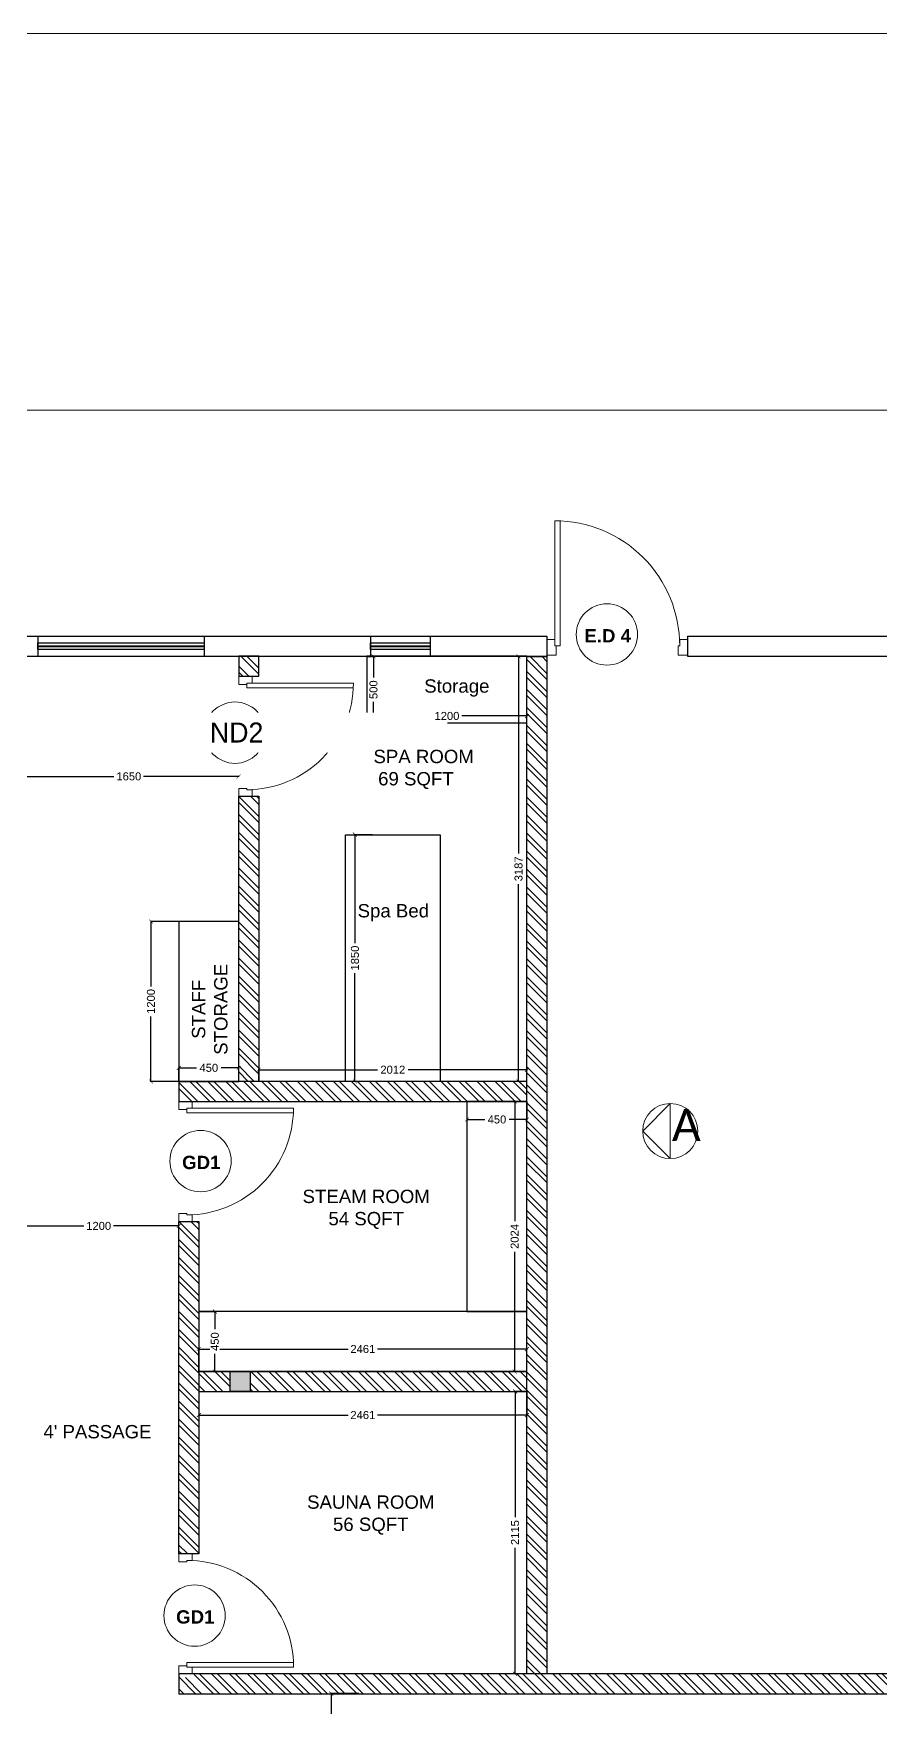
# Model space of a CAD drawing. Header units: millimetres. Extents: x 1464389 to 1998638, y -29162 to 256806.
# Drawn here: x 1622899 to 1629252, y 210429 to 222978 of the extents above; entities that cross this region are included whole.
import ezdxf

# ---------------------------------------------------------------- set-up
doc = ezdxf.new("R2010")
doc.units = ezdxf.units.MM
doc.header["$LTSCALE"] = 15
doc.header["$PDMODE"] = 35
doc.linetypes.add('CONTINOUS', pattern=[0])
doc.layers.get('0').update_dxf_attribs({"lineweight": 5})
for name, color, linetype in [('A-TEXT', 4, 'Continuous'), ('A-WNDW', 4, 'Continuous'), ('GFC Columns', 6, 'Continuous'), ('GFC Walls', 14, 'Continuous'), ('NEW WALL', 5, 'Continuous'), ('Text', 250, 'Continuous'), ('Tile', 251, 'Continuous')]:
    doc.layers.add(name, color=color, linetype=linetype)
for name, color, linetype, lineweight in [('A-Walls', 1, 'Continuous', 30), ('dimension', 1, 'Continuous', 25), ('DOOR', 124, 'Continuous', 9), ('floor raising', 210, 'Continuous', 9), ('Hatch', 252, 'Continuous', 15), ('I-ANNO-SYMB', 6, 'Continuous', 20), ('ledge wall line', 252, 'Continuous', 13), ('wall', 50, 'Continuous', 30)]:
    doc.layers.add(name, color=color, linetype=linetype, lineweight=lineweight)
doc.layers.add('Furnitures', color=7, linetype='Continuous', lineweight=25, true_color=0x753b00)
doc.styles.add('ARIAL', font='arial.ttf')
doc.styles.add('ELEVATION', font='calibri.ttf', dxfattribs={"height": 0.2})
doc.dimstyles.new('SC-25', dxfattribs={"dimtxt": 60, "dimasz": 30, "dimexe": 0, "dimexo": 0, "dimgap": 25, "dimtad": 0, "dimdec": 0, "dimzin": 0, "dimdsep": 46, "dimtxsty": 'ARIAL', "dimblk": 'ARCHTICK', "dimcen": 0.09, "dimdle": 3, "dimclrd": 251, "dimclre": 251, "dimclrt": 1, "dimadec": 0, "dimazin": 0, "dimtfac": 1, "dimtdec": 0, "dimtofl": 0, "dimtmove": 0, "dimatfit": 2, "dimfxl": 100, "dimtolj": 1, "dimtzin": 0, "dimarcsym": 0})
pattern_1 = [(135, (-895972.51, -693955.74), (-67.351921, -67.351921), []), (135, (-895972.51, -693910.84), (-67.351921, -67.351921), [])]

# ---------------------------------------------------------------- blocks, each defined once
blk = doc.blocks.new('_ArchTick')
at = {"color": 0, "linetype": 'ByBlock', "const_width": 0.15}
blk.add_lwpolyline([(-0.5, -0.5), (0.5, 0.5)], dxfattribs=at)
blk = doc.blocks.new('*D1889')
at = {"layer": 'Defpoints', "color": 0, "transparency": 16777216}
for p in [(1626600, 213116), (1624139, 212947), (1626600, 212947)]:
    blk.add_point(p, dxfattribs=at)
at = {"layer": 'Tile', "color": 251, "lineweight": -2, "transparency": 16777216}
for p, q in [((1624136, 213116), (1625260, 213116)), ((1624139, 212947), (1624139, 213116)), ((1626603, 213116), (1625479, 213116)), ((1626600, 212947), (1626600, 213116))]:
    blk.add_line(p, q, dxfattribs=at)
at = {"layer": 'Tile', "color": 251, "lineweight": -2, "transparency": 16777216, "xscale": 30, "yscale": 30, "zscale": 30, "rotation": 180}
blk.add_blockref('_ArchTick', (1624139, 213116), dxfattribs=at)
at = {"layer": 'Tile', "color": 251, "lineweight": -2, "transparency": 16777216, "xscale": 30, "yscale": 30, "zscale": 30}
blk.add_blockref('_ArchTick', (1626600, 213116), dxfattribs=at)
at = {"layer": 'Tile', "color": 1, "transparency": 16777216, "insert": (1625369, 213116), "char_height": 60, "attachment_point": 5, "style": 'ARIAL'}
blk.add_mtext('\\A1;2461', dxfattribs=at)
blk = doc.blocks.new('*D1890')
at = {"layer": 'Defpoints', "color": 0, "transparency": 16777216}
for p in [(1626600, 214972), (1626508, 212948), (1626600, 212948)]:
    blk.add_point(p, dxfattribs=at)
at = {"layer": 'Tile', "color": 251, "lineweight": -2, "transparency": 16777216}
for p, q in [((1626508, 214975), (1626508, 214075)), ((1626600, 214972), (1626508, 214972)), ((1626508, 212945), (1626508, 213845)), ((1626600, 212948), (1626508, 212948))]:
    blk.add_line(p, q, dxfattribs=at)
at = {"layer": 'Tile', "color": 251, "lineweight": -2, "transparency": 16777216, "xscale": 30, "yscale": 30, "zscale": 30}
for p, rotation in [((1626508, 214972), 90), ((1626508, 212948), 270)]:
    blk.add_blockref('_ArchTick', p, dxfattribs=dict(at, rotation=rotation))
at = {"layer": 'Tile', "color": 1, "transparency": 16777216, "insert": (1626508, 213960), "char_height": 60, "attachment_point": 5, "rotation": 90, "style": 'ARIAL'}
blk.add_mtext('\\A1;2024', dxfattribs=at)
blk = doc.blocks.new('terrace site dwg')
at = {"layer": 'Hatch'}
h = blk.add_hatch(color=256, dxfattribs=at)
h.dxf.hatch_style = 1
h.paths.add_polyline_path([(2564956, 867086), (2564806, 867086), (2564806, 866936), (2564956, 866936)])
h.paths.add_polyline_path([(2563234, 867086), (2563140, 867086), (2563140, 866936), (2563234, 866936)])
h.paths.add_polyline_path([(2563140, 867086), (2563085, 867086), (2563085, 866936), (2563140, 866936)])
h.paths.add_polyline_path([(2563235, 861453), (2563085, 861453), (2563085, 861303), (2563235, 861303)])
h.paths.add_polyline_path([(2564956, 861453), (2564806, 861453), (2564806, 861303), (2564956, 861303)])
h.paths.add_polyline_path([(2563235, 858838), (2563140, 858838), (2563140, 858868), (2563085, 858868), (2563085, 858718), (2563235, 858718)])
h.paths.add_polyline_path([(2563235, 858868), (2563140, 858868), (2563140, 858838), (2563235, 858838)], flags=17)
h.paths.add_polyline_path([(2564956, 858113), (2564806, 858113), (2564806, 857963), (2564956, 857963)])
h.paths.add_polyline_path([(2569129, 858113), (2568979, 858113), (2568979, 858018), (2569129, 858018)])
h.paths.add_polyline_path([(2569129, 858018), (2568979, 858018), (2568979, 857963), (2569129, 857963)])
h.paths.add_polyline_path([(2569734, 858168), (2569599, 858168), (2569599, 858018), (2569734, 858018)])
h.paths.add_polyline_path([(2582059, 861483), (2581879, 861483), (2581879, 861333), (2582059, 861333)])
h.paths.add_polyline_path([(2582029, 867086), (2581909, 867086), (2581909, 866936), (2582029, 866936)])
h.paths.add_polyline_path([(2581909, 867086), (2581879, 867086), (2581879, 866936), (2581909, 866936)])
h.paths.add_polyline_path([(2582029, 869698), (2581879, 869698), (2581879, 869548), (2582029, 869548)])
h.paths.add_polyline_path([(2574345, 867086), (2574195, 867086), (2574195, 866936), (2574345, 866936)])
h.paths.add_polyline_path([(2578938, 867086), (2578788, 867086), (2578788, 866936), (2578938, 866936)])
h.paths.add_polyline_path([(2574963, 872568), (2574813, 872568), (2574813, 872448), (2574963, 872448)])
h.paths.add_polyline_path([(2578898, 872568), (2578748, 872568), (2578748, 872418), (2578898, 872418)])
h.paths.add_polyline_path([(2569140, 867086), (2568990, 867086), (2568990, 866936), (2569140, 866936)])
h.paths.add_polyline_path([(2563235, 872568), (2563085, 872568), (2563085, 872418), (2563138, 872418), (2563138, 872448), (2563235, 872448)])
h.paths.add_polyline_path([(2565125, 872568), (2564975, 872568), (2564975, 872448), (2565125, 872448)])
h.paths.add_polyline_path([(2565125, 872448), (2564975, 872448), (2564975, 872418), (2565125, 872418)])
h.paths.add_polyline_path([(2563235, 872448), (2563138, 872448), (2563138, 872418), (2563235, 872418)], flags=17)
at = {"color": 1}
blk.add_line((2570041, 872523), (2570490, 872523), dxfattribs=at)
at = {"layer": 'A-WNDW', "ltscale": 0.5}
for p, q in [((2567547, 872598), (2567547, 872448)), ((2568794, 872598), (2568794, 872448)), ((2570041, 872598), (2570041, 872448)), ((2570490, 872598), (2570490, 872448)), ((2567547, 872523), (2568794, 872523)), ((2570041, 872523), (2570490, 872523))]:
    blk.add_line(p, q, dxfattribs=at)
at = {"layer": 'A-WNDW', "ltscale": 0.5, "const_width": 14.1}
for points in [[(2567547, 872523), (2568517, 872523)], [(2567547, 872523), (2568794, 872523)], [(2570041, 872523), (2570490, 872523)], [(2570041, 872523), (2570490, 872523)]]:
    blk.add_lwpolyline(points, dxfattribs=at)
at = {"layer": 'A-WNDW', "ltscale": 0.5}
for points in [[(2567547, 872548), (2568794, 872548), (2568794, 872498), (2567547, 872498)], [(2567547, 872548), (2568794, 872548), (2568794, 872498), (2567547, 872498)], [(2570041, 872548), (2570490, 872548), (2570490, 872498), (2570041, 872498)], [(2570041, 872548), (2570490, 872548), (2570490, 872498), (2570041, 872498)]]:
    blk.add_lwpolyline(points, close=True, dxfattribs=at)
at = {"layer": 'GFC Columns'}
blk.add_lwpolyline([(2568990, 867086), (2569140, 867086), (2569140, 866936), (2568990, 866936), (2568990, 867086)], dxfattribs=at)
at = {"layer": 'GFC Walls'}
for p, q in [((2562990, 872598), (2571365, 872598)), ((2572419, 872598), (2578928, 872598)), ((2563235, 872448), (2571365, 872448)), ((2572419, 872448), (2578748, 872448))]:
    blk.add_line(p, q, dxfattribs=at)
at = {"layer": 'GFC Walls', "ltscale": 0.5}
for p, q in [((2571365, 872598), (2571365, 872448)), ((2572419, 872598), (2572419, 872448))]:
    blk.add_line(p, q, dxfattribs=at)
blk = doc.blocks.new('*D1891')
at = {"layer": 'Defpoints', "color": 0, "transparency": 16777216}
for p in [(1625310, 216972), (1625441, 216972), (1625441, 215122)]:
    blk.add_point(p, dxfattribs=at)
at = {"layer": 'dimension', "color": 251, "lineweight": -2, "transparency": 16777216}
for p, q in [((1625310, 216975), (1625310, 216159)), ((1625441, 216972), (1625310, 216972)), ((1625310, 215119), (1625310, 215935)), ((1625441, 215122), (1625310, 215122))]:
    blk.add_line(p, q, dxfattribs=at)
at = {"layer": 'dimension', "color": 251, "lineweight": -2, "transparency": 16777216, "xscale": 30, "yscale": 30, "zscale": 30}
for p, rotation in [((1625310, 216972), 90), ((1625310, 215122), 270)]:
    blk.add_blockref('_ArchTick', p, dxfattribs=dict(at, rotation=rotation))
at = {"layer": 'dimension', "color": 1, "transparency": 16777216, "insert": (1625310, 216047), "char_height": 60, "attachment_point": 5, "rotation": 90, "style": 'ARIAL', "bg_fill": 3, "box_fill_scale": 1.1, "bg_fill_color": 256, "bg_fill_true_color": 13158600, "bg_fill_transparency": 0}
blk.add_mtext('\\A1;1850', dxfattribs=at)
blk = doc.blocks.new('*D1892')
at = {"layer": 'Defpoints', "color": 0, "transparency": 16777216}
for p in [(1626600, 212798), (1626511, 210682), (1626600, 210682)]:
    blk.add_point(p, dxfattribs=at)
at = {"layer": 'dimension', "color": 251, "lineweight": -2, "transparency": 16777216}
for p, q in [((1626511, 212801), (1626511, 211855)), ((1626600, 212798), (1626511, 212798)), ((1626511, 210679), (1626511, 211625)), ((1626600, 210682), (1626511, 210682))]:
    blk.add_line(p, q, dxfattribs=at)
at = {"layer": 'dimension', "color": 251, "lineweight": -2, "transparency": 16777216, "xscale": 30, "yscale": 30, "zscale": 30}
for p, rotation in [((1626511, 212798), 90), ((1626511, 210682), 270)]:
    blk.add_blockref('_ArchTick', p, dxfattribs=dict(at, rotation=rotation))
at = {"layer": 'dimension', "color": 1, "transparency": 16777216, "insert": (1626511, 211740), "char_height": 60, "attachment_point": 5, "rotation": 90, "style": 'ARIAL', "bg_fill": 3, "box_fill_scale": 1.1, "bg_fill_color": 256, "bg_fill_true_color": 13158600, "bg_fill_transparency": 0}
blk.add_mtext('\\A1;2115', dxfattribs=at)
blk = doc.blocks.new('*D1893')
at = {"layer": 'Defpoints', "color": 0, "transparency": 16777216}
for p in [(1624139, 212797), (1626600, 212798), (1626600, 212621)]:
    blk.add_point(p, dxfattribs=at)
at = {"layer": 'dimension', "color": 251, "lineweight": -2, "transparency": 16777216}
for p, q in [((1624139, 212797), (1624139, 212621)), ((1626600, 212798), (1626600, 212621)), ((1624136, 212621), (1625260, 212621)), ((1626603, 212621), (1625479, 212621))]:
    blk.add_line(p, q, dxfattribs=at)
at = {"layer": 'dimension', "color": 251, "lineweight": -2, "transparency": 16777216, "xscale": 30, "yscale": 30, "zscale": 30, "rotation": 180}
blk.add_blockref('_ArchTick', (1624139, 212621), dxfattribs=at)
at = {"layer": 'dimension', "color": 251, "lineweight": -2, "transparency": 16777216, "xscale": 30, "yscale": 30, "zscale": 30}
blk.add_blockref('_ArchTick', (1626600, 212621), dxfattribs=at)
at = {"layer": 'dimension', "color": 1, "transparency": 16777216, "insert": (1625369, 212621), "char_height": 60, "attachment_point": 5, "style": 'ARIAL', "bg_fill": 3, "box_fill_scale": 1.1, "bg_fill_color": 256, "bg_fill_true_color": 13158600, "bg_fill_transparency": 0}
blk.add_mtext('\\A1;2461', dxfattribs=at)
blk = doc.blocks.new('*D1894')
at = {"layer": 'Defpoints', "color": 0, "transparency": 16777216}
for p in [(1624588, 215122), (1626600, 215210), (1626600, 215122)]:
    blk.add_point(p, dxfattribs=at)
at = {"layer": 'dimension', "color": 251, "lineweight": -2, "transparency": 16777216}
for p, q in [((1624585, 215210), (1625479, 215210)), ((1624588, 215122), (1624588, 215210)), ((1626603, 215210), (1625709, 215210)), ((1626600, 215122), (1626600, 215210))]:
    blk.add_line(p, q, dxfattribs=at)
at = {"layer": 'dimension', "color": 251, "lineweight": -2, "transparency": 16777216, "xscale": 30, "yscale": 30, "zscale": 30, "rotation": 180}
blk.add_blockref('_ArchTick', (1624588, 215210), dxfattribs=at)
at = {"layer": 'dimension', "color": 251, "lineweight": -2, "transparency": 16777216, "xscale": 30, "yscale": 30, "zscale": 30}
blk.add_blockref('_ArchTick', (1626600, 215210), dxfattribs=at)
at = {"layer": 'dimension', "color": 1, "transparency": 16777216, "insert": (1625594, 215210), "char_height": 60, "attachment_point": 5, "style": 'ARIAL', "bg_fill": 3, "box_fill_scale": 1.1, "bg_fill_color": 256, "bg_fill_true_color": 13158600, "bg_fill_transparency": 0}
blk.add_mtext('\\A1;2012', dxfattribs=at)
blk = doc.blocks.new('*D2451')
at = {"layer": 'Defpoints', "color": 0, "transparency": 16777216}
for p in [(1626600, 218309), (1626537, 215122), (1626600, 215122)]:
    blk.add_point(p, dxfattribs=at)
at = {"layer": 'dimension', "color": 251, "lineweight": -2, "transparency": 16777216}
for p, q in [((1626537, 218312), (1626537, 216830)), ((1626600, 218309), (1626537, 218309)), ((1626537, 215119), (1626537, 216601)), ((1626600, 215122), (1626537, 215122))]:
    blk.add_line(p, q, dxfattribs=at)
at = {"layer": 'dimension', "color": 251, "lineweight": -2, "transparency": 16777216, "xscale": 30, "yscale": 30, "zscale": 30}
for p, rotation in [((1626537, 218309), 90), ((1626537, 215122), 270)]:
    blk.add_blockref('_ArchTick', p, dxfattribs=dict(at, rotation=rotation))
at = {"layer": 'dimension', "color": 1, "transparency": 16777216, "insert": (1626537, 216716), "char_height": 60, "attachment_point": 5, "rotation": 90, "style": 'ARIAL', "bg_fill": 3, "box_fill_scale": 1.1, "bg_fill_color": 256, "bg_fill_true_color": 13158600, "bg_fill_transparency": 0}
blk.add_mtext('\\A1;3187', dxfattribs=at)
blk = doc.blocks.new('*D2452')
at = {"layer": 'Defpoints', "color": 0, "transparency": 16777216}
for p in [(1625400, 218309), (1625400, 217809), (1625449, 217809)]:
    blk.add_point(p, dxfattribs=at)
at = {"layer": 'dimension', "color": 251, "lineweight": -2, "transparency": 16777216}
for p, q in [((1625400, 218309), (1625449, 218309)), ((1625449, 218312), (1625449, 218151)), ((1625449, 217806), (1625449, 217968)), ((1625400, 217809), (1625449, 217809))]:
    blk.add_line(p, q, dxfattribs=at)
at = {"layer": 'dimension', "color": 251, "lineweight": -2, "transparency": 16777216, "xscale": 30, "yscale": 30, "zscale": 30}
for p, rotation in [((1625449, 218309), 90), ((1625449, 217809), 270)]:
    blk.add_blockref('_ArchTick', p, dxfattribs=dict(at, rotation=rotation))
at = {"layer": 'dimension', "color": 1, "transparency": 16777216, "insert": (1625449, 218059), "char_height": 60, "attachment_point": 5, "rotation": 90, "style": 'ARIAL', "bg_fill": 3, "box_fill_scale": 1.1, "bg_fill_color": 256, "bg_fill_true_color": 13158600, "bg_fill_transparency": 0}
blk.add_mtext('\\A1;500', dxfattribs=at)
blk = doc.blocks.new('*D2453')
at = {"layer": 'Defpoints', "color": 0, "transparency": 16777216}
for p in [(1625400, 217809), (1626600, 217862), (1626600, 217809)]:
    blk.add_point(p, dxfattribs=at)
at = {"layer": 'dimension', "color": 251, "lineweight": -2, "transparency": 16777216}
for p, q in [((1625397, 217862), (1625888, 217862)), ((1625400, 217809), (1625400, 217862)), ((1626603, 217862), (1626111, 217862)), ((1626600, 217809), (1626600, 217862))]:
    blk.add_line(p, q, dxfattribs=at)
at = {"layer": 'dimension', "color": 251, "lineweight": -2, "transparency": 16777216, "xscale": 30, "yscale": 30, "zscale": 30, "rotation": 180}
blk.add_blockref('_ArchTick', (1625400, 217862), dxfattribs=at)
at = {"layer": 'dimension', "color": 251, "lineweight": -2, "transparency": 16777216, "xscale": 30, "yscale": 30, "zscale": 30}
blk.add_blockref('_ArchTick', (1626600, 217862), dxfattribs=at)
at = {"layer": 'dimension', "color": 1, "transparency": 16777216, "insert": (1626000, 217862), "char_height": 60, "attachment_point": 5, "style": 'ARIAL', "bg_fill": 3, "box_fill_scale": 1.1, "bg_fill_color": 256, "bg_fill_true_color": 13158600, "bg_fill_transparency": 0}
blk.add_mtext('\\A1;1200', dxfattribs=at)
blk = doc.blocks.new('*D2440')
at = {"layer": 'Defpoints', "color": 0, "transparency": 16777216}
for p in [(1623780, 216322), (1623989, 216322), (1623989, 215122)]:
    blk.add_point(p, dxfattribs=at)
at = {"layer": 'floor raising', "color": 251, "lineweight": -2, "transparency": 16777216}
for p, q in [((1623780, 216325), (1623780, 215834)), ((1623989, 216322), (1623780, 216322)), ((1623780, 215119), (1623780, 215610)), ((1623989, 215122), (1623780, 215122))]:
    blk.add_line(p, q, dxfattribs=at)
at = {"layer": 'floor raising', "color": 251, "lineweight": -2, "transparency": 16777216, "xscale": 30, "yscale": 30, "zscale": 30}
for p, rotation in [((1623780, 216322), 90), ((1623780, 215122), 270)]:
    blk.add_blockref('_ArchTick', p, dxfattribs=dict(at, rotation=rotation))
at = {"layer": 'floor raising', "color": 1, "transparency": 16777216, "insert": (1623780, 215722), "char_height": 60, "attachment_point": 5, "rotation": 90, "style": 'ARIAL', "bg_fill": 3, "box_fill_scale": 1.1, "bg_fill_color": 256, "bg_fill_true_color": 13158600, "bg_fill_transparency": 0}
blk.add_mtext('\\A1;1200', dxfattribs=at)
blk = doc.blocks.new('*D2441')
at = {"layer": 'Defpoints', "color": 0, "transparency": 16777216}
for p in [(1623989, 215122), (1624438, 215224), (1624438, 215122)]:
    blk.add_point(p, dxfattribs=at)
at = {"layer": 'floor raising', "color": 251, "lineweight": -2, "transparency": 16777216}
for p, q in [((1623986, 215224), (1624121, 215224)), ((1623989, 215122), (1623989, 215224)), ((1624441, 215224), (1624306, 215224)), ((1624438, 215122), (1624438, 215224))]:
    blk.add_line(p, q, dxfattribs=at)
at = {"layer": 'floor raising', "color": 251, "lineweight": -2, "transparency": 16777216, "xscale": 30, "yscale": 30, "zscale": 30, "rotation": 180}
blk.add_blockref('_ArchTick', (1623989, 215224), dxfattribs=at)
at = {"layer": 'floor raising', "color": 251, "lineweight": -2, "transparency": 16777216, "xscale": 30, "yscale": 30, "zscale": 30}
blk.add_blockref('_ArchTick', (1624438, 215224), dxfattribs=at)
at = {"layer": 'floor raising', "color": 1, "transparency": 16777216, "insert": (1624214, 215224), "char_height": 60, "attachment_point": 5, "style": 'ARIAL', "bg_fill": 3, "box_fill_scale": 1.1, "bg_fill_color": 256, "bg_fill_true_color": 13158600, "bg_fill_transparency": 0}
blk.add_mtext('\\A1;450', dxfattribs=at)
blk = doc.blocks.new('*D1877')
at = {"layer": 'Defpoints', "color": 0, "transparency": 16777216}
for p in [(1625339, 210533), (1625132, 209333), (1625329, 209333)]:
    blk.add_point(p, dxfattribs=at)
at = {"layer": 'floor raising', "color": 251, "lineweight": -2, "transparency": 16777216}
for p, q in [((1625132, 210536), (1625132, 210044)), ((1625339, 210533), (1625132, 210533)), ((1625132, 209330), (1625132, 209821)), ((1625329, 209333), (1625132, 209333))]:
    blk.add_line(p, q, dxfattribs=at)
at = {"layer": 'floor raising', "color": 251, "lineweight": -2, "transparency": 16777216, "xscale": 30, "yscale": 30, "zscale": 30}
for p, rotation in [((1625132, 210533), 90), ((1625132, 209333), 270)]:
    blk.add_blockref('_ArchTick', p, dxfattribs=dict(at, rotation=rotation))
at = {"layer": 'floor raising', "color": 1, "transparency": 16777216, "insert": (1625132, 209933), "char_height": 60, "attachment_point": 5, "rotation": 90, "style": 'ARIAL', "bg_fill": 3, "box_fill_scale": 1.1, "bg_fill_color": 256, "bg_fill_true_color": 13158600, "bg_fill_transparency": 0}
blk.add_mtext('\\A1;1200', dxfattribs=at)
blk = doc.blocks.new('*D2445')
at = {"layer": 'Defpoints', "color": 0, "transparency": 16777216}
for p in [(1624139, 213397), (1624139, 212947), (1624259, 212947)]:
    blk.add_point(p, dxfattribs=at)
at = {"layer": 'floor raising', "color": 251, "lineweight": -2, "transparency": 16777216}
for p, q in [((1624139, 213397), (1624259, 213397)), ((1624259, 213400), (1624259, 213265)), ((1624259, 212944), (1624259, 213080)), ((1624139, 212947), (1624259, 212947))]:
    blk.add_line(p, q, dxfattribs=at)
at = {"layer": 'floor raising', "color": 251, "lineweight": -2, "transparency": 16777216, "xscale": 30, "yscale": 30, "zscale": 30}
for p, rotation in [((1624259, 213397), 90), ((1624259, 212947), 270)]:
    blk.add_blockref('_ArchTick', p, dxfattribs=dict(at, rotation=rotation))
at = {"layer": 'floor raising', "color": 1, "transparency": 16777216, "insert": (1624259, 213172), "char_height": 60, "attachment_point": 5, "rotation": 90, "style": 'ARIAL', "bg_fill": 3, "box_fill_scale": 1.1, "bg_fill_color": 256, "bg_fill_true_color": 13158600, "bg_fill_transparency": 0}
blk.add_mtext('\\A1;450', dxfattribs=at)
blk = doc.blocks.new('*D2446')
at = {"layer": 'Defpoints', "color": 0, "transparency": 16777216}
for p in [(1626150, 214972), (1626600, 214972), (1626600, 214837)]:
    blk.add_point(p, dxfattribs=at)
at = {"layer": 'floor raising', "color": 251, "lineweight": -2, "transparency": 16777216}
for p, q in [((1626150, 214972), (1626150, 214837)), ((1626600, 214972), (1626600, 214837)), ((1626147, 214837), (1626283, 214837)), ((1626603, 214837), (1626467, 214837))]:
    blk.add_line(p, q, dxfattribs=at)
at = {"layer": 'floor raising', "color": 251, "lineweight": -2, "transparency": 16777216, "xscale": 30, "yscale": 30, "zscale": 30, "rotation": 180}
blk.add_blockref('_ArchTick', (1626150, 214837), dxfattribs=at)
at = {"layer": 'floor raising', "color": 251, "lineweight": -2, "transparency": 16777216, "xscale": 30, "yscale": 30, "zscale": 30}
blk.add_blockref('_ArchTick', (1626600, 214837), dxfattribs=at)
at = {"layer": 'floor raising', "color": 1, "transparency": 16777216, "insert": (1626375, 214837), "char_height": 60, "attachment_point": 5, "style": 'ARIAL', "bg_fill": 3, "box_fill_scale": 1.1, "bg_fill_color": 256, "bg_fill_true_color": 13158600, "bg_fill_transparency": 0}
blk.add_mtext('\\A1;450', dxfattribs=at)
blk = doc.blocks.new('*D1880')
at = {"layer": 'Defpoints', "color": 0, "transparency": 16777216}
for p in [(1622789, 217409), (1622789, 217409), (1624438, 217409)]:
    blk.add_point(p, dxfattribs=at)
at = {"layer": 'floor raising', "color": 251, "lineweight": -2, "transparency": 16777216}
for p, q in [((1622786, 217409), (1623502, 217409)), ((1624441, 217409), (1623725, 217409)), ((1624438, 217409), (1624438, 217409))]:
    blk.add_line(p, q, dxfattribs=at)
at = {"layer": 'floor raising', "color": 251, "lineweight": -2, "transparency": 16777216, "xscale": 30, "yscale": 30, "zscale": 30, "rotation": 180}
blk.add_blockref('_ArchTick', (1622789, 217409), dxfattribs=at)
at = {"layer": 'floor raising', "color": 251, "lineweight": -2, "transparency": 16777216, "xscale": 30, "yscale": 30, "zscale": 30}
blk.add_blockref('_ArchTick', (1624438, 217409), dxfattribs=at)
at = {"layer": 'floor raising', "color": 1, "transparency": 16777216, "insert": (1623614, 217409), "char_height": 60, "attachment_point": 5, "style": 'ARIAL', "bg_fill": 3, "box_fill_scale": 1.1, "bg_fill_color": 256, "bg_fill_true_color": 13158600, "bg_fill_transparency": 0}
blk.add_mtext('\\A1;1650', dxfattribs=at)
blk = doc.blocks.new('*D1881')
at = {"layer": 'Defpoints', "color": 0, "transparency": 16777216}
for p in [(1622789, 214039), (1622789, 214039), (1623988, 214039)]:
    blk.add_point(p, dxfattribs=at)
at = {"layer": 'floor raising', "color": 251, "lineweight": -2, "transparency": 16777216}
for p, q in [((1622786, 214039), (1623277, 214039)), ((1623991, 214039), (1623500, 214039))]:
    blk.add_line(p, q, dxfattribs=at)
at = {"layer": 'floor raising', "color": 251, "lineweight": -2, "transparency": 16777216, "xscale": 30, "yscale": 30, "zscale": 30, "rotation": 180}
blk.add_blockref('_ArchTick', (1622789, 214039), dxfattribs=at)
at = {"layer": 'floor raising', "color": 251, "lineweight": -2, "transparency": 16777216, "xscale": 30, "yscale": 30, "zscale": 30}
blk.add_blockref('_ArchTick', (1623988, 214039), dxfattribs=at)
at = {"layer": 'floor raising', "color": 1, "transparency": 16777216, "insert": (1623388, 214039), "char_height": 60, "attachment_point": 5, "style": 'ARIAL', "bg_fill": 3, "box_fill_scale": 1.1, "bg_fill_color": 256, "bg_fill_true_color": 13158600, "bg_fill_transparency": 0}
blk.add_mtext('\\A1;1200', dxfattribs=at)
blk = doc.blocks.new('D900')
for points in [[(0, 840), (0, 900), (100, 900), (100, 850), (60, 850), (60, 840)], [(0, 60), (0, 0), (100, 0), (100, 50), (60, 50), (60, 60)]]:
    blk.add_lwpolyline(points, close=True)
blk.add_lwpolyline([(60, 850, -0.414214), (860, 50), (60, 50), (60, 85), (859, 85)], format="xyb")
blk = doc.blocks.new('DOOR TERRACE')
at = {"layer": 'DOOR'}
for p, xscale, yscale, zscale, rotation in [((1157591, -146029), -1.17115371766246, 1.17115371766246, 1.17115371766246, 270), ((1155280, -146188), -0.999448658078491, 0.999448658078491, 0.999448658078491, 180), ((1151617, -147838), -0.833619442241601, 0.833619442241601, 0.833619442241601, 270), ((1153630, -148917), -0.9999986462057132, 0.9999986462057132, 0.9999986462057132, 359.9999999804764), ((1153630, -149067), 0.9999986647151773, 0.9999986647151773, 0.9999986647151773, 180), ((1154830, -149375), -0.9999103705746225, 0.9999103705746225, 0.9999103705746225, 180), ((1150565, -151017), 0.833333332022979, 0.833333332022979, 0.833333332022979, 90), ((1151535, -152640), -0.8333333333333369, 0.8333333333333369, 0.8333333333333369, 180), ((1160325, -155015), -1.116678623133509, 1.116678623133509, 1.116678623133509, 359.9999999804764), ((1151032, -155013), -0.8333333333330818, 0.8333333333330818, 0.83333333333308, 90), ((1154640, -155015), -0.9999563330010446, 0.9999563330010446, 0.9999563330010446, 89.99999998047635), ((1157019, -155015), 1.000017408152323, 1.000017408152323, 1.000017408152323, 270.0000000195236), ((1151182, -157495), 0.8333333333333383, 0.8333333333333383, 0.8333333333333383, 180)]:
    blk.add_blockref('D900', p, dxfattribs=dict(at, xscale=xscale, yscale=yscale, zscale=zscale, rotation=rotation))
for p, xscale, yscale, zscale in [((1151535, -152490), 0.8333333333330782, 0.8333333333330782, 0.8333333333330782), ((1154830, -153666), 1.001247872653558, 1.001247872653558, 1.001247872653558), ((1162715, -156234), 1.113042594871958, 1.113042594871958, 1.113042594871958)]:
    blk.add_blockref('D900', p, dxfattribs=dict(at, xscale=xscale, yscale=yscale, zscale=zscale))
for p, rotation in [((1153630, -153840), 180), ((1154790, -155015), 270.0000000195236)]:
    blk.add_blockref('D900', p, dxfattribs=dict(at, rotation=rotation))
blk = doc.blocks.new('LEGEND TERRACE')
for centre in [(1158041, -145874), (1155251, -146610), (1155251, -146610), (1154993, -149822)]:
    blk.add_circle(centre, 230)
at = {"layer": 'A-TEXT', "ltscale": 0.25, "char_height": 100, "attachment_point": 1, "style": 'ARIAL'}
for s, insert in [('\\pxqc;{\\fArial|b1|i0|c0|p34;E.D 4}', (1157395, -145834)), ('\\pxqc,t11;{\\fArial|b1|i0|c0|p34;GD1}', (1154347, -149782))]:
    blk.add_mtext_dynamic_manual_height_columns(s, width=1302.77, gutter_width=250, heights=[0], dxfattribs=dict(at, insert=insert))
at = {"layer": 'A-TEXT', "insert": (1155063, -146534), "char_height": 150, "width": 1706.88, "attachment_point": 1, "bg_fill": 2}
blk.add_mtext('ND2', dxfattribs=at)
blk = doc.blocks.new('INTERNAL WALLS FIFFTH')
at = {"layer": 'NEW WALL', "ltscale": 0.25}
for points in [[(1153630, -146038), (1153480, -146038), (1153480, -148017), (1153630, -148017)], [(1157441, -146038), (1157591, -146038), (1157591, -153665), (1157441, -153665)], [(1151467, -146788), (1151617, -146788), (1151617, -147838), (1151467, -147838)], [(1152367, -147838), (1153480, -147838), (1153480, -147688), (1152367, -147688)], [(1153630, -148917), (1149365, -148917), (1149365, -149067), (1153630, -149067)], [(1150565, -151017), (1150715, -151017), (1150715, -149067), (1150565, -149067)], [(1154830, -149375), (1157441, -149375), (1157441, -149225), (1154830, -149225)], [(1153480, -149967), (1153630, -149967), (1153630, -153840), (1153480, -153840)], [(1154829, -150275), (1154979, -150275), (1154980, -152765), (1154830, -152765)], [(1151535, -150567), (1151685, -150567), (1151685, -151740), (1151535, -151740)], [(1153480, -150567), (1151685, -150567), (1151685, -150717), (1153480, -150717)], [(1149815, -150867), (1149365, -150868), (1149365, -151018), (1149815, -151017)], [(1151535, -150867), (1150715, -150868), (1150715, -151018), (1151535, -151017)], [(1154980, -151550), (1157441, -151550), (1157441, -151400), (1154980, -151400)], [(1151535, -152640), (1153480, -152640), (1153480, -152490), (1151535, -152490)], [(1151535, -153390), (1151685, -153390), (1151685, -153840), (1151535, -153840)], [(1151685, -153690), (1153480, -153690), (1153480, -153840), (1151685, -153840)], [(1153480, -155463), (1153480, -154740), (1153630, -154740), (1153630, -155463)], [(1149366, -155013), (1150282, -155013), (1150282, -155163), (1149366, -155163)], [(1153630, -155164), (1153740, -155165), (1153740, -155015), (1153630, -155014)], [(1154640, -155015), (1154790, -155015), (1154791, -156228), (1154641, -156228)], [(1155690, -155165), (1157019, -155165), (1157019, -155015), (1155690, -155015)], [(1157019, -156993), (1156869, -156993), (1156869, -155165), (1157019, -155165)], [(1151182, -155463), (1153630, -155463), (1153630, -155613), (1151182, -155613)], [(1149366, -157345), (1151182, -157345), (1151182, -157495), (1149366, -157495)]]:
    blk.add_lwpolyline(points, close=True, dxfattribs=at)
at = {"layer": 'NEW WALL', "color": 5, "ltscale": 0.25}
for points in [[(1154830, -153815), (1162865, -153815), (1162865, -153665), (1154830, -153665)], [(1160174, -153815), (1160324, -153815), (1160325, -154015), (1160175, -154015)], [(1162715, -155233), (1162865, -155233), (1162865, -153815), (1162715, -153815)], [(1157919, -155165), (1160325, -155165), (1160325, -155015), (1157919, -155015)], [(1160175, -155165), (1160325, -155165), (1160326, -156233), (1160176, -156233)], [(1151182, -158245), (1151032, -158245), (1151032, -159648), (1151182, -159648)]]:
    blk.add_lwpolyline(points, close=True, dxfattribs=at)
at = {"layer": 'NEW WALL', "ltscale": 0.25}
blk.add_lwpolyline([(1151182, -157345), (1151182, -155013), (1151032, -155013), (1151032, -157345)], dxfattribs=at)
at = {"layer": 'wall', "color": 5, "ltscale": 0.25}
blk.add_lwpolyline([(1155280, -147087), (1155430, -147087), (1155430, -149225), (1155280, -149225)], close=True, dxfattribs=at)

msp = doc.modelspace()

# ---------------------------------------------------------------- hatches: boundary and pattern name
at = {"layer": 'ledge wall line'}
h = msp.add_hatch(dxfattribs=at)
h.set_pattern_fill('ANSI32', color=256, scale=10, angle=90)
h.set_pattern_definition(pattern_1)
h.paths.add_polyline_path([(1626749.6, 218309.5), (1626599.6, 218309.5), (1626599.9, 215122), (1626600.1, 215122), (1626600.1, 214972), (1626600.3, 210682.5), (1626750.3, 210682.5)])
h.paths.add_polyline_path([(1626600.1, 212947.5), (1624524.6, 212947.5), (1624524.6, 212797.5), (1626600.1, 212797.5)])
h.paths.add_polyline_path([(1624374.6, 212947.5), (1624138.6, 212947.5), (1624138.6, 212797.5), (1624374.6, 212797.5)])
h.paths.add_polyline_path([(1624137.9, 214072), (1623987.9, 214072), (1623988.6, 211582.5), (1624138.6, 211582.5)])
h.paths.add_polyline_path([(1625306.6, 216295.7), (1625892.6, 216295.7), (1625892.6, 216501.8), (1625306.6, 216501.8)], flags=9)
h.paths.add_polyline_path([(1624411.8, 215297.2), (1624411.8, 216030.3), (1624037.3, 216030.3), (1624037.3, 215297.2)], flags=9)
h = msp.add_hatch(dxfattribs=at)
h.set_pattern_fill('ANSI32', color=256, scale=10, angle=90)
h.set_pattern_definition([(135, (-895972.51, -613638.37), (-67.351921, -67.351921), []), (135, (-895972.51, -613593.465), (-67.351921, -67.351921), [])])
h.paths.add_polyline_path([(1624588.4, 218309.5), (1624438.4, 218309.5), (1624438.4, 218159.3), (1624588.4, 218159.3)])
h = msp.add_hatch(dxfattribs=at)
h.set_pattern_fill('ANSI32', color=256, scale=10, angle=90)
h.set_pattern_definition(pattern_1)
h.paths.add_polyline_path([(1624588.4, 217259.8), (1624438.4, 217259.8), (1624438.4, 215121.9), (1624588.4, 215121.9)])
h = msp.add_hatch(dxfattribs=at)
h.set_pattern_fill('ANSI32', color=256, scale=10, angle=90)
h.set_pattern_definition([(135, (-884570.86, -651374.97), (-67.351921, -67.351921), []), (135, (-884570.86, -651330.07), (-67.351921, -67.351921), [])])
h.paths.add_polyline_path([(1626600, 215122), (1623988.7, 215122), (1623988.6, 214971.9), (1626599.9, 214971.9)])
h = msp.add_hatch(dxfattribs=at)
h.set_pattern_fill('ANSI32', color=256, scale=10, angle=90)
h.set_pattern_definition(pattern_1)
h.paths.add_polyline_path([(1632023.6, 210682.5), (1626750.3, 210682.5), (1626750.3, 210682.5), (1626600.3, 210682.5), (1624105.2, 210682.5), (1624105.2, 210653.2), (1624004.7, 210653.2), (1624004.7, 210682.5), (1623988.6, 210682.5), (1623988.6, 210532.5), (1632023.6, 210532.5)])

# ---------------------------------------------------------------- linework, layer by layer
msp.add_line((1520964.5, 222978.4), (1662718.6, 222978.4))
at = {"ltscale": 0.25}
msp.add_line((1615220.4, 220154.7), (1662718.6, 220154.7), dxfattribs=at)
msp.add_circle((1624107.4, 211117.7), 230)
at = {"layer": 'Furnitures'}
for points in [[(1626599.6, 218309.5), (1625399.6, 218309.5), (1625399.6, 217809.5), (1626599.6, 217809.5)], [(1625239.4, 215122), (1625239.4, 216972), (1625949.4, 216972), (1625949.4, 215122)], [(1623988.6, 215121.9), (1624438.4, 215121.9), (1624438.4, 216321.9), (1623988.6, 216321.9)], [(1626600, 213397.5), (1626600, 214972), (1626150, 214972), (1626150, 213397.5)], [(1624138.6, 212947.5), (1626600.1, 212947.5), (1626600.1, 213397.5), (1624138.6, 213397.5)]]:
    msp.add_lwpolyline(points, close=True, dxfattribs=at)
at = {"layer": 'NEW WALL', "ltscale": 0.25}
msp.add_lwpolyline([(1624588.4, 218309.5), (1624438.4, 218309.5), (1624438.4, 218159.3), (1624588.4, 218159.3)], close=True, dxfattribs=at)

# ---------------------------------------------------------------- block references
at = {"layer": 'A-Walls'}
msp.add_blockref('terrace site dwg', (-944614.9, -654138.7), dxfattribs=at)

# ---------------------------------------------------------------- texts
at = {"layer": 'A-TEXT', "ltscale": 0.25, "insert": (1623460.8, 211158), "char_height": 100, "attachment_point": 1, "style": 'ARIAL'}
msp.add_mtext_dynamic_manual_height_columns('\\pxqc,t11;{\\fArial|b1|i0|c0|p34;GD1}', width=1302.77, gutter_width=250, heights=[0], dxfattribs=at)
at = {"layer": 'Text', "ltscale": 0.25, "char_height": 100, "attachment_point": 1, "style": 'ARIAL'}
for s, insert in [('\\pxqc;Storage', (1625422.8, 218136.7)), ('\\pxqc;   SPA ROOM\\P69 SQFT', (1625115.6, 217608.3)), ('\\pxqc;Spa Bed', (1624946.3, 216452.1)), ('\\pxqc;STEAM ROOM\\P54 SQFT', (1624742.8, 214310.5)), ("\\pxqc;4' PASSAGE", (1622727.5, 212546.7)), ('\\pxqc;SAUNA ROOM\\P56 SQFT', (1624777, 212018.9))]:
    msp.add_mtext_dynamic_manual_height_columns(s, width=1302.77, gutter_width=250, heights=[0], dxfattribs=dict(at, insert=insert))
at = {"layer": 'Text', "insert": (1624087.1, 216158.4), "char_height": 100, "width": 990.617, "attachment_point": 3, "rotation": 90, "style": 'ARIAL'}
msp.add_mtext('\\pxqc;STAFF STORAGE', dxfattribs=at)

# ---------------------------------------------------------------- dimensions: what is measured, and where the dimension line sits
at = {"layer": 'Tile'}
dim = msp.add_linear_dim(base=(1626507.6185, 212947.5176), p1=(1626599.8914, 214971.9723), p2=(1626600.0504, 212947.5176), angle=90, dimstyle='SC-25', dxfattribs=at)
dim.commit()
dim.dimension.update_dxf_attribs({"geometry": '*D1890', "text_midpoint": (1626507.6185, 213959.7449)})
dim = msp.add_linear_dim(base=(1626600.0703, 213115.9352), p1=(1624138.6348, 212947.4765), p2=(1626600.0703, 212947.4353), dimstyle='SC-25', dxfattribs=at)
dim.commit()
dim.dimension.update_dxf_attribs({"geometry": '*D1889', "text_midpoint": (1625369.3526, 213115.9352)})

# ---------------------------------------------------------------- next in the draw order: dimensions: what is measured, and where the dimension line sits
at = {"layer": 'dimension'}
for base, p1, p2, picture, middle in [((1625449.2, 217809.5), (1625399.6, 218309.5), (1625399.6, 217809.5), '*D2452', (1625449.2, 218059.5)), ((1625309.9, 216972), (1625441, 215122), (1625441, 216972), '*D1891', (1625309.9, 216047)), ((1626511.3, 210682.5), (1626600.1, 212797.5), (1626600.1, 210682.5), '*D1892', (1626511.3, 211740))]:
    dim = msp.add_linear_dim(base=base, p1=p1, p2=p2, angle=90, dimstyle='SC-25', override={"dimtfill": 1, "dimarcsym": 1}, dxfattribs=at)
    dim.commit()
    dim.dimension.update_dxf_attribs({"geometry": picture, "text_midpoint": middle})
at = {"layer": 'floor raising'}
for base, p1, p2, picture, middle in [((1622788.6, 217409.5), (1624438.4, 217409.5), (1622788.6, 217409.5), '*D1880', (1623613.5, 217409.5)), ((1626600, 214837.3), (1626150, 214972), (1626600, 214972), '*D2446', (1626375, 214837.3)), ((1622788.6, 214038.6), (1623988.3, 214038.6), (1622788.6, 214038.6), '*D1881', (1623388.4, 214038.6))]:
    dim = msp.add_linear_dim(base=base, p1=p1, p2=p2, dimstyle='SC-25', override={"dimtfill": 1, "dimarcsym": 1}, dxfattribs=at)
    dim.commit()
    dim.dimension.update_dxf_attribs({"geometry": picture, "text_midpoint": middle})
for base, p1, p2, picture, middle in [((1623780.3, 216321.9), (1623988.6, 215121.9), (1623988.6, 216321.9), '*D2440', (1623780.3, 215721.9)), ((1624258.5, 212947.5), (1624138.6, 213397.5), (1624138.6, 212947.5), '*D2445', (1624258.5, 213172.5)), ((1625132.2, 209332.6), (1625338.6, 210532.6), (1625328.9, 209332.6), '*D1877', (1625132.2, 209932.6))]:
    dim = msp.add_linear_dim(base=base, p1=p1, p2=p2, angle=90, dimstyle='SC-25', override={"dimtfill": 1, "dimarcsym": 1}, dxfattribs=at)
    dim.commit()
    dim.dimension.update_dxf_attribs({"geometry": picture, "text_midpoint": middle})

# ---------------------------------------------------------------- next in the draw order: dimensions: what is measured, and where the dimension line sits
at = {"layer": 'dimension'}
for base, p1, p2, picture, middle in [((1626600.1, 215210.4), (1624588.4, 215121.9), (1626600.1, 215122), '*D1894', (1625594.2, 215210.4)), ((1626600.1183, 212621.016), (1624138.6348, 212797.4765), (1626600.1183, 212797.6983), '*D1893', (1625369.3766, 212621.016))]:
    dim = msp.add_linear_dim(base=base, p1=p1, p2=p2, dimstyle='SC-25', override={"dimtfill": 1, "dimarcsym": 1}, dxfattribs=at)
    dim.commit()
    dim.dimension.update_dxf_attribs({"geometry": picture, "text_midpoint": middle})
at = {"layer": 'floor raising'}
dim = msp.add_linear_dim(base=(1624438.4, 215224), p1=(1623988.6, 215121.9), p2=(1624438.4, 215121.9), dimstyle='SC-25', override={"dimtfill": 1, "dimarcsym": 1}, dxfattribs=at)
dim.commit()
dim.dimension.update_dxf_attribs({"geometry": '*D2441', "text_midpoint": (1624213.5, 215224)})

# ---------------------------------------------------------------- next in the draw order: dimensions: what is measured, and where the dimension line sits
at = {"layer": 'dimension'}
dim = msp.add_linear_dim(base=(1626537.4114, 215121.9758), p1=(1626599.6218, 218309.4736), p2=(1626600.0769, 215121.9758), angle=90, dimstyle='SC-25', override={"dimtfill": 1, "dimarcsym": 1}, dxfattribs=at)
dim.commit()
dim.dimension.update_dxf_attribs({"geometry": '*D2451', "text_midpoint": (1626537.4114, 216715.7247)})

# ---------------------------------------------------------------- next in the draw order: dimensions: what is measured, and where the dimension line sits
dim = msp.add_linear_dim(base=(1626599.6, 217861.9), p1=(1625399.6, 217809.5), p2=(1626599.6, 217809.5), dimstyle='SC-25', override={"dimtfill": 1, "dimarcsym": 1}, dxfattribs=at)
dim.commit()
dim.dimension.update_dxf_attribs({"geometry": '*D2453', "text_midpoint": (1625999.6, 217861.9)})

# ---------------------------------------------------------------- next in the draw order: block references
msp.add_blockref('DOOR TERRACE', (469158.9, 364347))

# ---------------------------------------------------------------- next in the draw order: block references
msp.add_blockref('LEGEND TERRACE', (469158.9, 364347))

# ---------------------------------------------------------------- next in the draw order: linework, layer by layer
at = {"layer": 'I-ANNO-SYMB'}
for p, q in [((1627468.4, 214750.6, -1996036.8), (1627674.9, 214957.1, -1996036.8)), ((1627674.9, 214957.1, -1996036.8), (1627674.9, 214544.1, -1996036.8)), ((1627674.9, 214544.1, -1996036.8), (1627468.4, 214750.6, -1996036.8))]:
    msp.add_line(p, q, dxfattribs=at)
msp.add_circle((1627674.9, 214750.6, -1996036.8), 206.5, dxfattribs=at)

# ---------------------------------------------------------------- next in the draw order: block references
msp.add_blockref('INTERNAL WALLS FIFFTH', (469158.9, 364347))

# ---------------------------------------------------------------- next in the draw order: texts
at = {"linetype": 'CONTINOUS', "insert": (1627687.3, 214916, -1445308.2), "char_height": 239.3, "attachment_point": 1, "style": 'ELEVATION'}
msp.add_mtext_dynamic_manual_height_columns('A', width=2149.985, gutter_width=0.598, heights=[0], dxfattribs=at)

doc.saveas('drawing.dxf')
